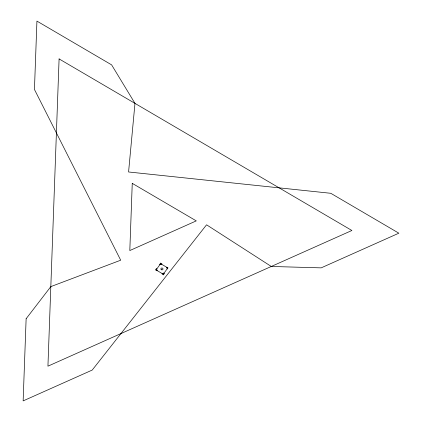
<?xml version="1.0" encoding="UTF-8"?>
<svg xmlns="http://www.w3.org/2000/svg" width="422" height="422" viewBox="0 0 422 422"><rect width="100%" height="100%" fill="white"/><g stroke="black" fill="none" stroke-linecap="round" stroke-linejoin="round"><path stroke-width="0.63" d="M26.127 318.747L23.141 400.9L92.218 370.068L206.564 224.799L271.299 266.467L321.174 267.864L398.859 233.187L330.779 193.292L128.578 171.976L134.977 103.379L111.619 64.867L36.93 21.1L34.446 89.453L120.703 260.205L50.825 286.612L26.127 318.747M59.091 58.911L47.934 366.175L351.89 230.491L59.091 58.911M132.25 183.354L129.812 250.552L196.283 220.88L132.25 183.354M157.021 270.328L156.905 270.718L155.544 269.853L156.478 268.534L156.984 269.289L156.504 269.895L157.021 270.328M167.349 267.87L166.948 268.645L167.37 268.935L167.945 267.896L166.917 267.221L166.695 267.469L167.349 267.87M160.529 263.138L159.732 264.515L160.043 264.784L160.634 264.03L161.51 264.467L161.942 263.935L160.529 263.138M163.699 273.055L163.182 273.831L162.386 273.303L162.032 273.772L163.419 274.891L164.39 273.509L163.699 273.055M160.576 263.66L156.082 269.974L163.314 274.216L167.808 267.896L160.576 263.66M161.241 269.626A1.066 0.95 8.6 0 0 162.987 269.157A1.066 0.95 8.6 0 0 161.605 268.028A1.066 0.95 8.6 0 0 161.241 269.626"/></g></svg>
